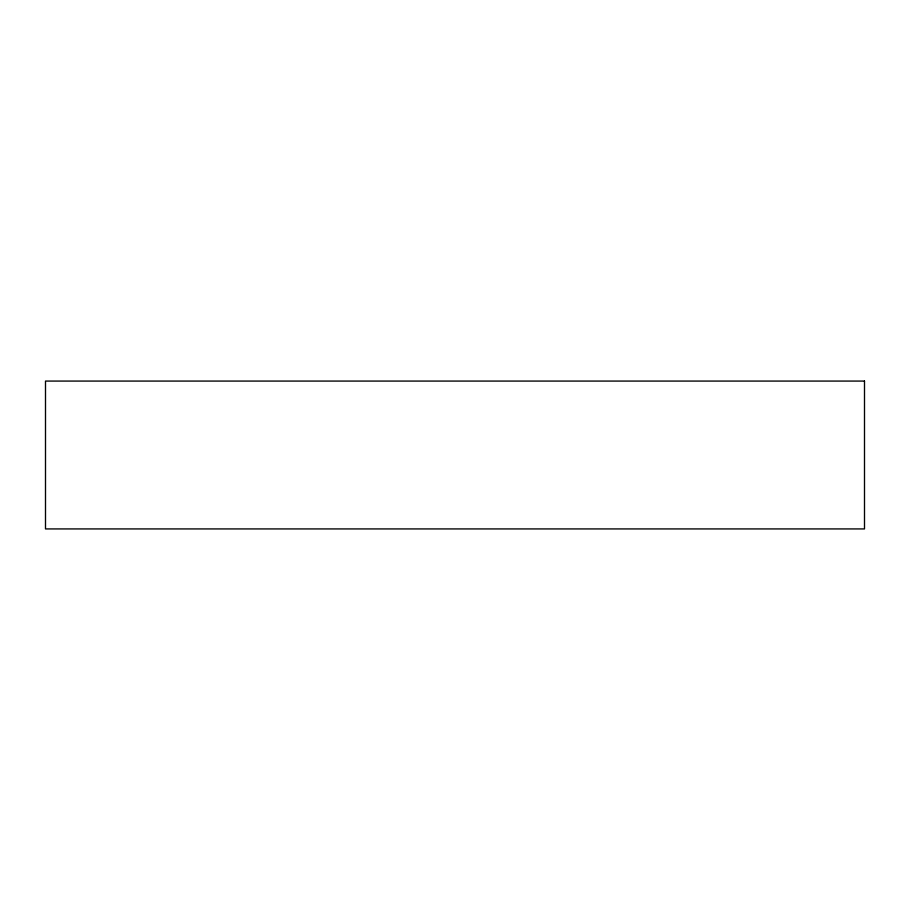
<?xml version="1.0" encoding="UTF-8"?>
<svg xmlns="http://www.w3.org/2000/svg" width="910" height="910" viewBox="0 0 910 910"><rect width="100%" height="100%" fill="white"/><g stroke="black" fill="none" stroke-linecap="round" stroke-linejoin="round"><path stroke-width="1.36" d="M864.5 381.074L45.5 381.074L45.5 528.926L864.5 528.926L864.5 381.074"/></g></svg>
